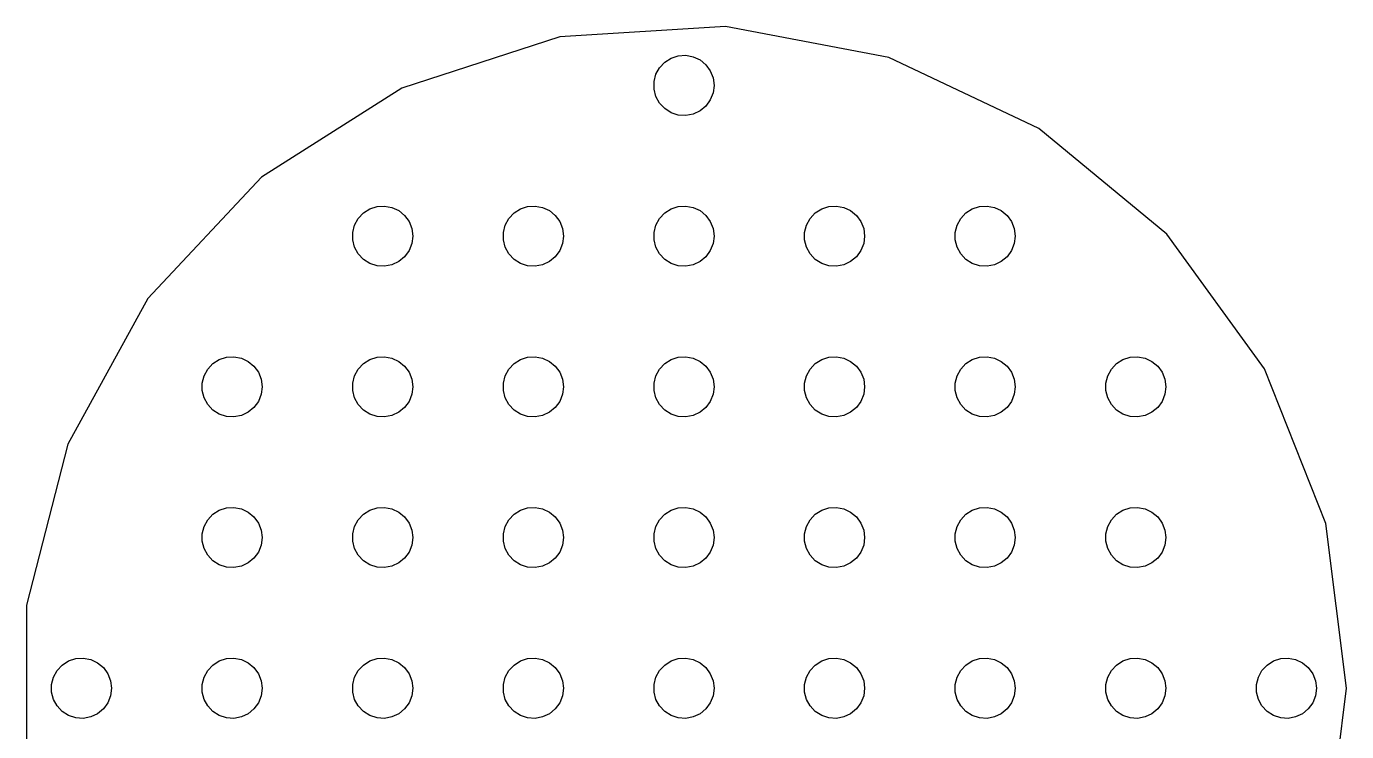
# Model space of a CAD drawing. Header units: metres. Extents: x -65 to 66, y -66 to 66.
# Drawn here: x -65.5 to 66, y -4.3 to 65.9 of the extents above; entities that cross this region are included whole.
import ezdxf

# ---------------------------------------------------------------- set-up
doc = ezdxf.new("R2010")
doc.units = ezdxf.units.M

msp = doc.modelspace()

# ---------------------------------------------------------------- linework, layer by layer
for p, q in [((4.14417, 65.8698), (-12.3672, 64.8309)), ((20.3951, 62.7697), (4.14417, 65.8698)), ((-12.3672, 64.8309), (-28.1014, 59.7186)), ((-2.42705, 61.7634), (-1.91226, 62.3115)), ((-1.91226, 62.3115), (-1.27733, 62.7145)), ((-1.27733, 62.7145), (-0.562134, 62.9469)), ((-0.562134, 62.9469), (0.18837, 62.9941)), ((0.18837, 62.9941), (0.927048, 62.8532)), ((0.927048, 62.8532), (1.60747, 62.533)), ((1.60747, 62.533), (2.1869, 62.0536)), ((2.1869, 62.0536), (2.62891, 61.4453)), ((35.3646, 55.7256), (20.3951, 62.7697)), ((-2.97633, 60.376), (-2.78932, 61.1044)), ((-2.78932, 61.1044), (-2.42705, 61.7634)), ((2.62891, 61.4453), (2.90575, 60.7461)), ((2.90575, 60.7461), (3, 60)), ((-28.1014, 59.7186), (-42.07, 50.8539)), ((-2.97633, 59.624), (-2.97633, 60.376)), ((-2.78932, 58.8956), (-2.97633, 59.624)), ((2.90575, 59.2539), (2.62891, 58.5547)), ((3, 60), (2.90575, 59.2539)), ((-2.42705, 58.2366), (-2.78932, 58.8956)), ((-1.91226, 57.6885), (-2.42705, 58.2366)), ((2.1869, 57.9464), (1.60747, 57.467)), ((2.62891, 58.5547), (2.1869, 57.9464)), ((-1.27733, 57.2855), (-1.91226, 57.6885)), ((-0.562134, 57.0531), (-1.27733, 57.2855)), ((0.18837, 57.0059), (-0.562134, 57.0531)), ((0.927048, 57.1468), (0.18837, 57.0059)), ((1.60747, 57.467), (0.927048, 57.1468)), ((48.1119, 45.1801), (35.3646, 55.7256)), ((-42.07, 50.8539), (-53.3951, 38.7938)), ((-31.9123, 47.3115), (-31.2773, 47.7145)), ((-31.2773, 47.7145), (-30.5621, 47.9469)), ((-30.5621, 47.9469), (-29.8116, 47.9941)), ((-29.8116, 47.9941), (-29.0729, 47.8532)), ((-29.0729, 47.8532), (-28.3925, 47.533)), ((-28.3925, 47.533), (-27.8131, 47.0536)), ((-16.9123, 47.3115), (-16.2773, 47.7145)), ((-16.2773, 47.7145), (-15.5621, 47.9469)), ((-15.5621, 47.9469), (-14.8116, 47.9941)), ((-14.8116, 47.9941), (-14.0729, 47.8532)), ((-14.0729, 47.8532), (-13.3925, 47.533)), ((-13.3925, 47.533), (-12.8131, 47.0536)), ((-1.91226, 47.3115), (-1.27733, 47.7145)), ((-1.27733, 47.7145), (-0.562134, 47.9469)), ((-0.562134, 47.9469), (0.18837, 47.9941)), ((0.18837, 47.9941), (0.927048, 47.8532)), ((0.927048, 47.8532), (1.60747, 47.533)), ((1.60747, 47.533), (2.1869, 47.0536)), ((13.0877, 47.3115), (13.7227, 47.7145)), ((13.7227, 47.7145), (14.4379, 47.9469)), ((14.4379, 47.9469), (15.1884, 47.9941)), ((15.1884, 47.9941), (15.927, 47.8532)), ((15.927, 47.8532), (16.6075, 47.533)), ((16.6075, 47.533), (17.1869, 47.0536)), ((28.0877, 47.3115), (28.7227, 47.7145)), ((28.7227, 47.7145), (29.4379, 47.9469)), ((29.4379, 47.9469), (30.1884, 47.9941)), ((30.1884, 47.9941), (30.927, 47.8532)), ((30.927, 47.8532), (31.6075, 47.533)), ((31.6075, 47.533), (32.1869, 47.0536)), ((-32.9763, 45.376), (-32.7893, 46.1044)), ((-32.7893, 46.1044), (-32.427, 46.7634)), ((-32.427, 46.7634), (-31.9123, 47.3115)), ((-27.8131, 47.0536), (-27.3711, 46.4453)), ((-27.3711, 46.4453), (-27.0942, 45.7461)), ((-17.9763, 45.376), (-17.7893, 46.1044)), ((-17.7893, 46.1044), (-17.427, 46.7634)), ((-17.427, 46.7634), (-16.9123, 47.3115)), ((-12.8131, 47.0536), (-12.3711, 46.4453)), ((-12.3711, 46.4453), (-12.0942, 45.7461)), ((-2.97633, 45.376), (-2.78932, 46.1044)), ((-2.78932, 46.1044), (-2.42705, 46.7634)), ((-2.42705, 46.7634), (-1.91226, 47.3115)), ((2.1869, 47.0536), (2.62891, 46.4453)), ((2.62891, 46.4453), (2.90575, 45.7461)), ((12.0237, 45.376), (12.2107, 46.1044)), ((12.2107, 46.1044), (12.5729, 46.7634)), ((12.5729, 46.7634), (13.0877, 47.3115)), ((17.1869, 47.0536), (17.6289, 46.4453)), ((17.6289, 46.4453), (17.9057, 45.7461)), ((27.0237, 45.376), (27.2107, 46.1044)), ((27.2107, 46.1044), (27.5729, 46.7634)), ((27.5729, 46.7634), (28.0877, 47.3115)), ((32.1869, 47.0536), (32.6289, 46.4453)), ((32.6289, 46.4453), (32.9057, 45.7461)), ((-32.9763, 44.624), (-32.9763, 45.376)), ((-27.0942, 45.7461), (-27, 45)), ((-27, 45), (-27.0942, 44.2539)), ((-17.9763, 44.624), (-17.9763, 45.376)), ((-12.0942, 45.7461), (-12, 45)), ((-12, 45), (-12.0942, 44.2539)), ((-2.97633, 44.624), (-2.97633, 45.376)), ((2.90575, 45.7461), (3, 45)), ((3, 45), (2.90575, 44.2539)), ((12.0237, 44.624), (12.0237, 45.376)), ((17.9057, 45.7461), (18, 45)), ((18, 45), (17.9057, 44.2539)), ((27.0237, 44.624), (27.0237, 45.376)), ((32.9057, 45.7461), (33, 45)), ((33, 45), (32.9057, 44.2539)), ((57.8362, 31.7957), (48.1119, 45.1801)), ((-32.7893, 43.8956), (-32.9763, 44.624)), ((-32.427, 43.2366), (-32.7893, 43.8956)), ((-27.3711, 43.5547), (-27.8131, 42.9464)), ((-27.0942, 44.2539), (-27.3711, 43.5547)), ((-17.7893, 43.8956), (-17.9763, 44.624)), ((-17.427, 43.2366), (-17.7893, 43.8956)), ((-12.3711, 43.5547), (-12.8131, 42.9464)), ((-12.0942, 44.2539), (-12.3711, 43.5547)), ((-2.78932, 43.8956), (-2.97633, 44.624)), ((-2.42705, 43.2366), (-2.78932, 43.8956)), ((2.62891, 43.5547), (2.1869, 42.9464)), ((2.90575, 44.2539), (2.62891, 43.5547)), ((12.2107, 43.8956), (12.0237, 44.624)), ((12.5729, 43.2366), (12.2107, 43.8956)), ((17.6289, 43.5547), (17.1869, 42.9464)), ((17.9057, 44.2539), (17.6289, 43.5547)), ((27.2107, 43.8956), (27.0237, 44.624)), ((27.5729, 43.2366), (27.2107, 43.8956)), ((32.6289, 43.5547), (32.1869, 42.9464)), ((32.9057, 44.2539), (32.6289, 43.5547)), ((-31.9123, 42.6885), (-32.427, 43.2366)), ((-31.2773, 42.2855), (-31.9123, 42.6885)), ((-30.5621, 42.0531), (-31.2773, 42.2855)), ((-29.0729, 42.1468), (-29.8116, 42.0059)), ((-28.3925, 42.467), (-29.0729, 42.1468)), ((-27.8131, 42.9464), (-28.3925, 42.467)), ((-16.9123, 42.6885), (-17.427, 43.2366)), ((-16.2773, 42.2855), (-16.9123, 42.6885)), ((-15.5621, 42.0531), (-16.2773, 42.2855)), ((-14.0729, 42.1468), (-14.8116, 42.0059)), ((-13.3925, 42.467), (-14.0729, 42.1468)), ((-12.8131, 42.9464), (-13.3925, 42.467)), ((-1.91226, 42.6885), (-2.42705, 43.2366)), ((-1.27733, 42.2855), (-1.91226, 42.6885)), ((-0.562134, 42.0531), (-1.27733, 42.2855)), ((0.927048, 42.1468), (0.18837, 42.0059)), ((1.60747, 42.467), (0.927048, 42.1468)), ((2.1869, 42.9464), (1.60747, 42.467)), ((13.0877, 42.6885), (12.5729, 43.2366)), ((13.7227, 42.2855), (13.0877, 42.6885)), ((14.4379, 42.0531), (13.7227, 42.2855)), ((15.927, 42.1468), (15.1884, 42.0059)), ((16.6075, 42.467), (15.927, 42.1468)), ((17.1869, 42.9464), (16.6075, 42.467)), ((28.0877, 42.6885), (27.5729, 43.2366)), ((28.7227, 42.2855), (28.0877, 42.6885)), ((29.4379, 42.0531), (28.7227, 42.2855)), ((30.927, 42.1468), (30.1884, 42.0059)), ((31.6075, 42.467), (30.927, 42.1468)), ((32.1869, 42.9464), (31.6075, 42.467)), ((-29.8116, 42.0059), (-30.5621, 42.0531)), ((-14.8116, 42.0059), (-15.5621, 42.0531)), ((0.18837, 42.0059), (-0.562134, 42.0531)), ((15.1884, 42.0059), (14.4379, 42.0531)), ((30.1884, 42.0059), (29.4379, 42.0531)), ((-53.3951, 38.7938), (-61.3652, 24.2962)), ((-46.2773, 32.7145), (-45.5621, 32.9469)), ((-45.5621, 32.9469), (-44.8116, 32.9941)), ((-44.8116, 32.9941), (-44.0729, 32.8532)), ((-31.2773, 32.7145), (-30.5621, 32.9469)), ((-30.5621, 32.9469), (-29.8116, 32.9941)), ((-29.8116, 32.9941), (-29.0729, 32.8532)), ((-16.2773, 32.7145), (-15.5621, 32.9469)), ((-15.5621, 32.9469), (-14.8116, 32.9941)), ((-14.8116, 32.9941), (-14.0729, 32.8532)), ((-1.27733, 32.7145), (-0.562134, 32.9469)), ((-0.562134, 32.9469), (0.18837, 32.9941)), ((0.18837, 32.9941), (0.927048, 32.8532)), ((13.7227, 32.7145), (14.4379, 32.9469)), ((14.4379, 32.9469), (15.1884, 32.9941)), ((15.1884, 32.9941), (15.927, 32.8532)), ((28.7227, 32.7145), (29.4379, 32.9469)), ((29.4379, 32.9469), (30.1884, 32.9941)), ((30.1884, 32.9941), (30.927, 32.8532)), ((43.7227, 32.7145), (44.4379, 32.9469)), ((44.4379, 32.9469), (45.1884, 32.9941)), ((45.1884, 32.9941), (45.927, 32.8532)), ((-47.7893, 31.1044), (-47.427, 31.7634)), ((-47.427, 31.7634), (-46.9123, 32.3115)), ((-46.9123, 32.3115), (-46.2773, 32.7145)), ((-44.0729, 32.8532), (-43.3925, 32.533)), ((-43.3925, 32.533), (-42.8131, 32.0536)), ((-42.8131, 32.0536), (-42.3711, 31.4453)), ((-32.7893, 31.1044), (-32.427, 31.7634)), ((-32.427, 31.7634), (-31.9123, 32.3115)), ((-31.9123, 32.3115), (-31.2773, 32.7145)), ((-29.0729, 32.8532), (-28.3925, 32.533)), ((-28.3925, 32.533), (-27.8131, 32.0536)), ((-27.8131, 32.0536), (-27.3711, 31.4453)), ((-17.7893, 31.1044), (-17.427, 31.7634)), ((-17.427, 31.7634), (-16.9123, 32.3115)), ((-16.9123, 32.3115), (-16.2773, 32.7145)), ((-14.0729, 32.8532), (-13.3925, 32.533)), ((-13.3925, 32.533), (-12.8131, 32.0536)), ((-12.8131, 32.0536), (-12.3711, 31.4453)), ((-2.78932, 31.1044), (-2.42705, 31.7634)), ((-2.42705, 31.7634), (-1.91226, 32.3115)), ((-1.91226, 32.3115), (-1.27733, 32.7145)), ((0.927048, 32.8532), (1.60747, 32.533)), ((1.60747, 32.533), (2.1869, 32.0536)), ((2.1869, 32.0536), (2.62891, 31.4453)), ((12.2107, 31.1044), (12.5729, 31.7634)), ((12.5729, 31.7634), (13.0877, 32.3115)), ((13.0877, 32.3115), (13.7227, 32.7145)), ((15.927, 32.8532), (16.6075, 32.533)), ((16.6075, 32.533), (17.1869, 32.0536)), ((17.1869, 32.0536), (17.6289, 31.4453)), ((27.2107, 31.1044), (27.5729, 31.7634)), ((27.5729, 31.7634), (28.0877, 32.3115)), ((28.0877, 32.3115), (28.7227, 32.7145)), ((30.927, 32.8532), (31.6075, 32.533)), ((31.6075, 32.533), (32.1869, 32.0536)), ((32.1869, 32.0536), (32.6289, 31.4453)), ((42.2107, 31.1044), (42.5729, 31.7634)), ((42.5729, 31.7634), (43.0877, 32.3115)), ((43.0877, 32.3115), (43.7227, 32.7145)), ((45.927, 32.8532), (46.6075, 32.533)), ((46.6075, 32.533), (47.1869, 32.0536)), ((47.1869, 32.0536), (47.6289, 31.4453)), ((63.9265, 16.4135), (57.8362, 31.7957)), ((-47.9763, 30.376), (-47.7893, 31.1044)), ((-47.9763, 29.624), (-47.9763, 30.376)), ((-42.3711, 31.4453), (-42.0942, 30.7461)), ((-42.0942, 30.7461), (-42, 30)), ((-32.9763, 30.376), (-32.7893, 31.1044)), ((-32.9763, 29.624), (-32.9763, 30.376)), ((-27.3711, 31.4453), (-27.0942, 30.7461)), ((-27.0942, 30.7461), (-27, 30)), ((-17.9763, 30.376), (-17.7893, 31.1044)), ((-17.9763, 29.624), (-17.9763, 30.376)), ((-12.3711, 31.4453), (-12.0942, 30.7461)), ((-12.0942, 30.7461), (-12, 30)), ((-2.97633, 30.376), (-2.78932, 31.1044)), ((-2.97633, 29.624), (-2.97633, 30.376)), ((2.62891, 31.4453), (2.90575, 30.7461)), ((2.90575, 30.7461), (3, 30)), ((12.0237, 30.376), (12.2107, 31.1044)), ((12.0237, 29.624), (12.0237, 30.376)), ((17.6289, 31.4453), (17.9057, 30.7461)), ((17.9057, 30.7461), (18, 30)), ((27.0237, 30.376), (27.2107, 31.1044)), ((27.0237, 29.624), (27.0237, 30.376)), ((32.6289, 31.4453), (32.9057, 30.7461)), ((32.9057, 30.7461), (33, 30)), ((42.0237, 30.376), (42.2107, 31.1044)), ((42.0237, 29.624), (42.0237, 30.376)), ((47.6289, 31.4453), (47.9057, 30.7461)), ((47.9057, 30.7461), (48, 30)), ((-47.7893, 28.8956), (-47.9763, 29.624)), ((-42.0942, 29.2539), (-42.3711, 28.5547)), ((-42, 30), (-42.0942, 29.2539)), ((-32.7893, 28.8956), (-32.9763, 29.624)), ((-27.0942, 29.2539), (-27.3711, 28.5547)), ((-27, 30), (-27.0942, 29.2539)), ((-17.7893, 28.8956), (-17.9763, 29.624)), ((-12.0942, 29.2539), (-12.3711, 28.5547)), ((-12, 30), (-12.0942, 29.2539)), ((-2.78932, 28.8956), (-2.97633, 29.624)), ((2.90575, 29.2539), (2.62891, 28.5547)), ((3, 30), (2.90575, 29.2539)), ((12.2107, 28.8956), (12.0237, 29.624)), ((17.9057, 29.2539), (17.6289, 28.5547)), ((18, 30), (17.9057, 29.2539)), ((27.2107, 28.8956), (27.0237, 29.624)), ((32.9057, 29.2539), (32.6289, 28.5547)), ((33, 30), (32.9057, 29.2539)), ((42.2107, 28.8956), (42.0237, 29.624)), ((47.9057, 29.2539), (47.6289, 28.5547)), ((48, 30), (47.9057, 29.2539)), ((-47.427, 28.2366), (-47.7893, 28.8956)), ((-46.9123, 27.6884), (-47.427, 28.2366)), ((-46.2773, 27.2855), (-46.9123, 27.6884)), ((-42.8131, 27.9464), (-43.3925, 27.467)), ((-42.3711, 28.5547), (-42.8131, 27.9464)), ((-32.427, 28.2366), (-32.7893, 28.8956)), ((-31.9123, 27.6884), (-32.427, 28.2366)), ((-31.2773, 27.2855), (-31.9123, 27.6884)), ((-27.8131, 27.9464), (-28.3925, 27.467)), ((-27.3711, 28.5547), (-27.8131, 27.9464)), ((-17.427, 28.2366), (-17.7893, 28.8956)), ((-16.9123, 27.6884), (-17.427, 28.2366)), ((-16.2773, 27.2855), (-16.9123, 27.6884)), ((-12.8131, 27.9464), (-13.3925, 27.467)), ((-12.3711, 28.5547), (-12.8131, 27.9464)), ((-2.42705, 28.2366), (-2.78932, 28.8956)), ((-1.91226, 27.6884), (-2.42705, 28.2366)), ((-1.27733, 27.2855), (-1.91226, 27.6884)), ((2.1869, 27.9464), (1.60747, 27.467)), ((2.62891, 28.5547), (2.1869, 27.9464)), ((12.5729, 28.2366), (12.2107, 28.8956)), ((13.0877, 27.6884), (12.5729, 28.2366)), ((13.7227, 27.2855), (13.0877, 27.6884)), ((17.1869, 27.9464), (16.6075, 27.467)), ((17.6289, 28.5547), (17.1869, 27.9464)), ((27.5729, 28.2366), (27.2107, 28.8956)), ((28.0877, 27.6884), (27.5729, 28.2366)), ((28.7227, 27.2855), (28.0877, 27.6884)), ((32.1869, 27.9464), (31.6075, 27.467)), ((32.6289, 28.5547), (32.1869, 27.9464)), ((42.5729, 28.2366), (42.2107, 28.8956)), ((43.0877, 27.6884), (42.5729, 28.2366)), ((43.7227, 27.2855), (43.0877, 27.6884)), ((47.1869, 27.9464), (46.6075, 27.467)), ((47.6289, 28.5547), (47.1869, 27.9464)), ((-45.5621, 27.0531), (-46.2773, 27.2855)), ((-44.8116, 27.0059), (-45.5621, 27.0531)), ((-44.0729, 27.1468), (-44.8116, 27.0059)), ((-43.3925, 27.467), (-44.0729, 27.1468)), ((-30.5621, 27.0531), (-31.2773, 27.2855)), ((-29.8116, 27.0059), (-30.5621, 27.0531)), ((-29.0729, 27.1468), (-29.8116, 27.0059)), ((-28.3925, 27.467), (-29.0729, 27.1468)), ((-15.5621, 27.0531), (-16.2773, 27.2855)), ((-14.8116, 27.0059), (-15.5621, 27.0531)), ((-14.0729, 27.1468), (-14.8116, 27.0059)), ((-13.3925, 27.467), (-14.0729, 27.1468)), ((-0.562134, 27.0531), (-1.27733, 27.2855)), ((0.18837, 27.0059), (-0.562134, 27.0531)), ((0.927048, 27.1468), (0.18837, 27.0059)), ((1.60747, 27.467), (0.927048, 27.1468)), ((14.4379, 27.0531), (13.7227, 27.2855)), ((15.1884, 27.0059), (14.4379, 27.0531)), ((15.927, 27.1468), (15.1884, 27.0059)), ((16.6075, 27.467), (15.927, 27.1468)), ((29.4379, 27.0531), (28.7227, 27.2855)), ((30.1884, 27.0059), (29.4379, 27.0531)), ((30.927, 27.1468), (30.1884, 27.0059)), ((31.6075, 27.467), (30.927, 27.1468)), ((44.4379, 27.0531), (43.7227, 27.2855)), ((45.1884, 27.0059), (44.4379, 27.0531)), ((45.927, 27.1468), (45.1884, 27.0059)), ((46.6075, 27.467), (45.927, 27.1468)), ((-61.3652, 24.2962), (-65.4796, 8.27199)), ((-47.427, 16.7634), (-46.9123, 17.3115)), ((-46.9123, 17.3115), (-46.2773, 17.7145)), ((-46.2773, 17.7145), (-45.5621, 17.9469)), ((-45.5621, 17.9469), (-44.8116, 17.9941)), ((-44.8116, 17.9941), (-44.0729, 17.8532)), ((-44.0729, 17.8532), (-43.3925, 17.533)), ((-43.3925, 17.533), (-42.8131, 17.0536)), ((-32.427, 16.7634), (-31.9123, 17.3115)), ((-31.9123, 17.3115), (-31.2773, 17.7145)), ((-31.2773, 17.7145), (-30.5621, 17.9469)), ((-30.5621, 17.9469), (-29.8116, 17.9941)), ((-29.8116, 17.9941), (-29.0729, 17.8532)), ((-29.0729, 17.8532), (-28.3925, 17.533)), ((-28.3925, 17.533), (-27.8131, 17.0536)), ((-17.427, 16.7634), (-16.9123, 17.3115)), ((-16.9123, 17.3115), (-16.2773, 17.7145)), ((-16.2773, 17.7145), (-15.5621, 17.9469)), ((-15.5621, 17.9469), (-14.8116, 17.9941)), ((-14.8116, 17.9941), (-14.0729, 17.8532)), ((-14.0729, 17.8532), (-13.3925, 17.533)), ((-13.3925, 17.533), (-12.8131, 17.0536)), ((-2.42705, 16.7634), (-1.91226, 17.3115)), ((-1.91226, 17.3115), (-1.27733, 17.7145)), ((-1.27733, 17.7145), (-0.562134, 17.9469)), ((-0.562134, 17.9469), (0.18837, 17.9941)), ((0.18837, 17.9941), (0.927048, 17.8532)), ((0.927048, 17.8532), (1.60747, 17.533)), ((1.60747, 17.533), (2.1869, 17.0536)), ((12.5729, 16.7634), (13.0877, 17.3115)), ((13.0877, 17.3115), (13.7227, 17.7145)), ((13.7227, 17.7145), (14.4379, 17.9469)), ((14.4379, 17.9469), (15.1884, 17.9941)), ((15.1884, 17.9941), (15.927, 17.8532)), ((15.927, 17.8532), (16.6075, 17.533)), ((16.6075, 17.533), (17.1869, 17.0536)), ((27.5729, 16.7634), (28.0877, 17.3115)), ((28.0877, 17.3115), (28.7227, 17.7145)), ((28.7227, 17.7145), (29.4379, 17.9469)), ((29.4379, 17.9469), (30.1884, 17.9941)), ((30.1884, 17.9941), (30.927, 17.8532)), ((30.927, 17.8532), (31.6075, 17.533)), ((31.6075, 17.533), (32.1869, 17.0536)), ((42.5729, 16.7634), (43.0877, 17.3115)), ((43.0877, 17.3115), (43.7227, 17.7145)), ((43.7227, 17.7145), (44.4379, 17.9469)), ((44.4379, 17.9469), (45.1884, 17.9941)), ((45.1884, 17.9941), (45.927, 17.8532)), ((45.927, 17.8532), (46.6075, 17.533)), ((46.6075, 17.533), (47.1869, 17.0536)), ((-47.9763, 15.376), (-47.7893, 16.1044)), ((-47.7893, 16.1044), (-47.427, 16.7634)), ((-42.8131, 17.0536), (-42.3711, 16.4453)), ((-42.3711, 16.4453), (-42.0942, 15.7461)), ((-32.9763, 15.376), (-32.7893, 16.1044)), ((-32.7893, 16.1044), (-32.427, 16.7634)), ((-27.8131, 17.0536), (-27.3711, 16.4453)), ((-27.3711, 16.4453), (-27.0942, 15.7461)), ((-17.9763, 15.376), (-17.7893, 16.1044)), ((-17.7893, 16.1044), (-17.427, 16.7634)), ((-12.8131, 17.0536), (-12.3711, 16.4453)), ((-12.3711, 16.4453), (-12.0942, 15.7461)), ((-2.97633, 15.376), (-2.78932, 16.1044)), ((-2.78932, 16.1044), (-2.42705, 16.7634)), ((2.1869, 17.0536), (2.62891, 16.4453)), ((2.62891, 16.4453), (2.90575, 15.7461)), ((12.0237, 15.376), (12.2107, 16.1044)), ((12.2107, 16.1044), (12.5729, 16.7634)), ((17.1869, 17.0536), (17.6289, 16.4453)), ((17.6289, 16.4453), (17.9057, 15.7461)), ((27.0237, 15.376), (27.2107, 16.1044)), ((27.2107, 16.1044), (27.5729, 16.7634)), ((32.1869, 17.0536), (32.6289, 16.4453)), ((32.6289, 16.4453), (32.9057, 15.7461)), ((42.0237, 15.376), (42.2107, 16.1044)), ((42.2107, 16.1044), (42.5729, 16.7634)), ((47.1869, 17.0536), (47.6289, 16.4453)), ((47.6289, 16.4453), (47.9057, 15.7461)), ((66, 0), (63.9265, 16.4135)), ((-47.9763, 14.624), (-47.9763, 15.376)), ((-47.7893, 13.8956), (-47.9763, 14.624)), ((-42.0942, 15.7461), (-42, 15)), ((-42, 15), (-42.0942, 14.2539)), ((-32.9763, 14.624), (-32.9763, 15.376)), ((-32.7893, 13.8956), (-32.9763, 14.624)), ((-27.0942, 15.7461), (-27, 15)), ((-27, 15), (-27.0942, 14.2539)), ((-17.9763, 14.624), (-17.9763, 15.376)), ((-17.7893, 13.8956), (-17.9763, 14.624)), ((-12.0942, 15.7461), (-12, 15)), ((-12, 15), (-12.0942, 14.2539)), ((-2.97633, 14.624), (-2.97633, 15.376)), ((-2.78932, 13.8956), (-2.97633, 14.624)), ((2.90575, 15.7461), (3, 15)), ((3, 15), (2.90575, 14.2539)), ((12.0237, 14.624), (12.0237, 15.376)), ((12.2107, 13.8956), (12.0237, 14.624)), ((17.9057, 15.7461), (18, 15)), ((18, 15), (17.9057, 14.2539)), ((27.0237, 14.624), (27.0237, 15.376)), ((27.2107, 13.8956), (27.0237, 14.624)), ((32.9057, 15.7461), (33, 15)), ((33, 15), (32.9057, 14.2539)), ((42.0237, 14.624), (42.0237, 15.376)), ((42.2107, 13.8956), (42.0237, 14.624)), ((47.9057, 15.7461), (48, 15)), ((48, 15), (47.9057, 14.2539)), ((-47.427, 13.2366), (-47.7893, 13.8956)), ((-46.9123, 12.6884), (-47.427, 13.2366)), ((-42.3711, 13.5547), (-42.8131, 12.9464)), ((-42.0942, 14.2539), (-42.3711, 13.5547)), ((-32.427, 13.2366), (-32.7893, 13.8956)), ((-31.9123, 12.6884), (-32.427, 13.2366)), ((-27.3711, 13.5547), (-27.8131, 12.9464)), ((-27.0942, 14.2539), (-27.3711, 13.5547)), ((-17.427, 13.2366), (-17.7893, 13.8956)), ((-16.9123, 12.6884), (-17.427, 13.2366)), ((-12.3711, 13.5547), (-12.8131, 12.9464)), ((-12.0942, 14.2539), (-12.3711, 13.5547)), ((-2.42705, 13.2366), (-2.78932, 13.8956)), ((-1.91226, 12.6884), (-2.42705, 13.2366)), ((2.62891, 13.5547), (2.1869, 12.9464)), ((2.90575, 14.2539), (2.62891, 13.5547)), ((12.5729, 13.2366), (12.2107, 13.8956)), ((13.0877, 12.6884), (12.5729, 13.2366)), ((17.6289, 13.5547), (17.1869, 12.9464)), ((17.9057, 14.2539), (17.6289, 13.5547)), ((27.5729, 13.2366), (27.2107, 13.8956)), ((28.0877, 12.6884), (27.5729, 13.2366)), ((32.6289, 13.5547), (32.1869, 12.9464)), ((32.9057, 14.2539), (32.6289, 13.5547)), ((42.5729, 13.2366), (42.2107, 13.8956)), ((43.0877, 12.6884), (42.5729, 13.2366)), ((47.6289, 13.5547), (47.1869, 12.9464)), ((47.9057, 14.2539), (47.6289, 13.5547)), ((-46.2773, 12.2855), (-46.9123, 12.6884)), ((-45.5621, 12.0531), (-46.2773, 12.2855)), ((-44.8116, 12.0059), (-45.5621, 12.0531)), ((-44.0729, 12.1468), (-44.8116, 12.0059)), ((-43.3925, 12.467), (-44.0729, 12.1468)), ((-42.8131, 12.9464), (-43.3925, 12.467)), ((-31.2773, 12.2855), (-31.9123, 12.6884)), ((-30.5621, 12.0531), (-31.2773, 12.2855)), ((-29.8116, 12.0059), (-30.5621, 12.0531)), ((-29.0729, 12.1468), (-29.8116, 12.0059)), ((-28.3925, 12.467), (-29.0729, 12.1468)), ((-27.8131, 12.9464), (-28.3925, 12.467)), ((-16.2773, 12.2855), (-16.9123, 12.6884)), ((-15.5621, 12.0531), (-16.2773, 12.2855)), ((-14.8116, 12.0059), (-15.5621, 12.0531)), ((-14.0729, 12.1468), (-14.8116, 12.0059)), ((-13.3925, 12.467), (-14.0729, 12.1468)), ((-12.8131, 12.9464), (-13.3925, 12.467)), ((-1.27733, 12.2855), (-1.91226, 12.6884)), ((-0.562134, 12.0531), (-1.27733, 12.2855)), ((0.18837, 12.0059), (-0.562134, 12.0531)), ((0.927048, 12.1468), (0.18837, 12.0059)), ((1.60747, 12.467), (0.927048, 12.1468)), ((2.1869, 12.9464), (1.60747, 12.467)), ((13.7227, 12.2855), (13.0877, 12.6884)), ((14.4379, 12.0531), (13.7227, 12.2855)), ((15.1884, 12.0059), (14.4379, 12.0531)), ((15.927, 12.1468), (15.1884, 12.0059)), ((16.6075, 12.467), (15.927, 12.1468)), ((17.1869, 12.9464), (16.6075, 12.467)), ((28.7227, 12.2855), (28.0877, 12.6884)), ((29.4379, 12.0531), (28.7227, 12.2855)), ((30.1884, 12.0059), (29.4379, 12.0531)), ((30.927, 12.1468), (30.1884, 12.0059)), ((31.6075, 12.467), (30.927, 12.1468)), ((32.1869, 12.9464), (31.6075, 12.467)), ((43.7227, 12.2855), (43.0877, 12.6884)), ((44.4379, 12.0531), (43.7227, 12.2855)), ((45.1884, 12.0059), (44.4379, 12.0531)), ((45.927, 12.1468), (45.1884, 12.0059)), ((46.6075, 12.467), (45.927, 12.1468)), ((47.1869, 12.9464), (46.6075, 12.467)), ((-65.4796, 8.27199), (-65.4796, -8.27199)), ((-61.9123, 2.31154), (-61.2773, 2.71448)), ((-61.2773, 2.71448), (-60.5621, 2.94685)), ((-60.5621, 2.94685), (-59.8116, 2.99408)), ((-59.8116, 2.99408), (-59.0729, 2.85316)), ((-59.0729, 2.85316), (-58.3925, 2.53297)), ((-46.9123, 2.31154), (-46.2773, 2.71448)), ((-46.2773, 2.71448), (-45.5621, 2.94685)), ((-45.5621, 2.94685), (-44.8116, 2.99408)), ((-44.8116, 2.99408), (-44.0729, 2.85316)), ((-44.0729, 2.85316), (-43.3925, 2.53297)), ((-31.9123, 2.31154), (-31.2773, 2.71448)), ((-31.2773, 2.71448), (-30.5621, 2.94685)), ((-30.5621, 2.94685), (-29.8116, 2.99408)), ((-29.8116, 2.99408), (-29.0729, 2.85316)), ((-29.0729, 2.85316), (-28.3925, 2.53297)), ((-16.9123, 2.31154), (-16.2773, 2.71448)), ((-16.2773, 2.71448), (-15.5621, 2.94685)), ((-15.5621, 2.94685), (-14.8116, 2.99408)), ((-14.8116, 2.99408), (-14.0729, 2.85316)), ((-14.0729, 2.85316), (-13.3925, 2.53297)), ((-1.91226, 2.31154), (-1.27733, 2.71448)), ((-1.27733, 2.71448), (-0.562134, 2.94685)), ((-0.562134, 2.94685), (0.18837, 2.99408)), ((0.18837, 2.99408), (0.927048, 2.85316)), ((0.927048, 2.85316), (1.60747, 2.53297)), ((13.0877, 2.31154), (13.7227, 2.71448)), ((13.7227, 2.71448), (14.4379, 2.94685)), ((14.4379, 2.94685), (15.1884, 2.99408)), ((15.1884, 2.99408), (15.927, 2.85316)), ((15.927, 2.85316), (16.6075, 2.53297)), ((28.0877, 2.31154), (28.7227, 2.71448)), ((28.7227, 2.71448), (29.4379, 2.94685)), ((29.4379, 2.94685), (30.1884, 2.99408)), ((30.1884, 2.99408), (30.927, 2.85316)), ((30.927, 2.85316), (31.6075, 2.53297)), ((43.0877, 2.31154), (43.7227, 2.71448)), ((43.7227, 2.71448), (44.4379, 2.94685)), ((44.4379, 2.94685), (45.1884, 2.99408)), ((45.1884, 2.99408), (45.927, 2.85316)), ((45.927, 2.85316), (46.6075, 2.53297)), ((58.0877, 2.31154), (58.7227, 2.71448)), ((58.7227, 2.71448), (59.4379, 2.94685)), ((59.4379, 2.94685), (60.1884, 2.99408)), ((60.1884, 2.99408), (60.927, 2.85316)), ((60.927, 2.85316), (61.6075, 2.53297)), ((-62.7893, 1.10437), (-62.427, 1.76335)), ((-62.427, 1.76335), (-61.9123, 2.31154)), ((-58.3925, 2.53297), (-57.8131, 2.05363)), ((-57.8131, 2.05363), (-57.3711, 1.44525)), ((-57.3711, 1.44525), (-57.0942, 0.746063)), ((-47.7893, 1.10437), (-47.427, 1.76335)), ((-47.427, 1.76335), (-46.9123, 2.31154)), ((-43.3925, 2.53297), (-42.8131, 2.05363)), ((-42.8131, 2.05363), (-42.3711, 1.44525)), ((-42.3711, 1.44525), (-42.0942, 0.746063)), ((-32.7893, 1.10437), (-32.427, 1.76335)), ((-32.427, 1.76335), (-31.9123, 2.31154)), ((-28.3925, 2.53297), (-27.8131, 2.05363)), ((-27.8131, 2.05363), (-27.3711, 1.44525)), ((-27.3711, 1.44525), (-27.0942, 0.746063)), ((-17.7893, 1.10437), (-17.427, 1.76335)), ((-17.427, 1.76335), (-16.9123, 2.31154)), ((-13.3925, 2.53297), (-12.8131, 2.05363)), ((-12.8131, 2.05363), (-12.3711, 1.44525)), ((-12.3711, 1.44525), (-12.0942, 0.746063)), ((-2.78932, 1.10437), (-2.42705, 1.76335)), ((-2.42705, 1.76335), (-1.91226, 2.31154)), ((1.60747, 2.53297), (2.1869, 2.05363)), ((2.1869, 2.05363), (2.62891, 1.44525)), ((2.62891, 1.44525), (2.90575, 0.746063)), ((12.2107, 1.10437), (12.5729, 1.76335)), ((12.5729, 1.76335), (13.0877, 2.31154)), ((16.6075, 2.53297), (17.1869, 2.05363)), ((17.1869, 2.05363), (17.6289, 1.44525)), ((17.6289, 1.44525), (17.9057, 0.746063)), ((27.2107, 1.10437), (27.5729, 1.76335)), ((27.5729, 1.76335), (28.0877, 2.31154)), ((31.6075, 2.53297), (32.1869, 2.05363)), ((32.1869, 2.05363), (32.6289, 1.44525)), ((32.6289, 1.44525), (32.9057, 0.746063)), ((42.2107, 1.10437), (42.5729, 1.76335)), ((42.5729, 1.76335), (43.0877, 2.31154)), ((46.6075, 2.53297), (47.1869, 2.05363)), ((47.1869, 2.05363), (47.6289, 1.44525)), ((47.6289, 1.44525), (47.9057, 0.746063)), ((57.2107, 1.10437), (57.5729, 1.76335)), ((57.5729, 1.76335), (58.0877, 2.31154)), ((61.6075, 2.53297), (62.1869, 2.05363)), ((62.1869, 2.05363), (62.6289, 1.44525)), ((62.6289, 1.44525), (62.9057, 0.746063)), ((-62.9763, 0.375992), (-62.7893, 1.10437)), ((-62.9763, -0.375992), (-62.9763, 0.375992)), ((-57.0942, 0.746063), (-57, 0)), ((-57, 0), (-57.0942, -0.746063)), ((-47.9763, 0.375992), (-47.7893, 1.10437)), ((-47.9763, -0.375992), (-47.9763, 0.375992)), ((-42.0942, 0.746063), (-42, 0)), ((-42, 0), (-42.0942, -0.746063)), ((-32.9763, 0.375992), (-32.7893, 1.10437)), ((-32.9763, -0.375992), (-32.9763, 0.375992)), ((-27.0942, 0.746063), (-27, 0)), ((-27, 0), (-27.0942, -0.746063)), ((-17.9763, 0.375992), (-17.7893, 1.10437)), ((-17.9763, -0.375992), (-17.9763, 0.375992)), ((-12.0942, 0.746063), (-12, 0)), ((-12, 0), (-12.0942, -0.746063)), ((-2.97633, 0.375992), (-2.78932, 1.10437)), ((-2.97633, -0.375992), (-2.97633, 0.375992)), ((2.90575, 0.746063), (3, 0)), ((3, 0), (2.90575, -0.746063)), ((12.0237, 0.375992), (12.2107, 1.10437)), ((12.0237, -0.375992), (12.0237, 0.375992)), ((17.9057, 0.746063), (18, 0)), ((18, 0), (17.9057, -0.746063)), ((27.0237, 0.375992), (27.2107, 1.10437)), ((27.0237, -0.375992), (27.0237, 0.375992)), ((32.9057, 0.746063), (33, 0)), ((33, 0), (32.9057, -0.746063)), ((42.0237, 0.375992), (42.2107, 1.10437)), ((42.0237, -0.375992), (42.0237, 0.375992)), ((47.9057, 0.746063), (48, 0)), ((48, 0), (47.9057, -0.746063)), ((57.0237, 0.375992), (57.2107, 1.10437)), ((57.0237, -0.375992), (57.0237, 0.375992)), ((62.9057, 0.746063), (63, 0)), ((63, 0), (62.9057, -0.746063)), ((63.9265, -16.4135), (66, 0)), ((-62.7893, -1.10437), (-62.9763, -0.375992)), ((-62.427, -1.76335), (-62.7893, -1.10437)), ((-57.0942, -0.746063), (-57.3711, -1.44525)), ((-47.7893, -1.10437), (-47.9763, -0.375992)), ((-47.427, -1.76335), (-47.7893, -1.10437)), ((-42.0942, -0.746063), (-42.3711, -1.44525)), ((-32.7893, -1.10437), (-32.9763, -0.375992)), ((-32.427, -1.76335), (-32.7893, -1.10437)), ((-27.0942, -0.746063), (-27.3711, -1.44525)), ((-17.7893, -1.10437), (-17.9763, -0.375992)), ((-17.427, -1.76335), (-17.7893, -1.10437)), ((-12.0942, -0.746063), (-12.3711, -1.44525)), ((-2.78932, -1.10437), (-2.97633, -0.375992)), ((-2.42705, -1.76335), (-2.78932, -1.10437)), ((2.90575, -0.746063), (2.62891, -1.44525)), ((12.2107, -1.10437), (12.0237, -0.375992)), ((12.5729, -1.76335), (12.2107, -1.10437)), ((17.9057, -0.746063), (17.6289, -1.44525)), ((27.2107, -1.10437), (27.0237, -0.375992)), ((27.5729, -1.76335), (27.2107, -1.10437)), ((32.9057, -0.746063), (32.6289, -1.44525)), ((42.2107, -1.10437), (42.0237, -0.375992)), ((42.5729, -1.76335), (42.2107, -1.10437)), ((47.9057, -0.746063), (47.6289, -1.44525)), ((57.2107, -1.10437), (57.0237, -0.375992)), ((57.5729, -1.76335), (57.2107, -1.10437)), ((62.9057, -0.746063), (62.6289, -1.44525)), ((-61.9123, -2.31154), (-62.427, -1.76335)), ((-61.2773, -2.71448), (-61.9123, -2.31154)), ((-58.3925, -2.53297), (-59.0729, -2.85316)), ((-57.8131, -2.05363), (-58.3925, -2.53297)), ((-57.3711, -1.44525), (-57.8131, -2.05363)), ((-46.9123, -2.31154), (-47.427, -1.76335)), ((-46.2773, -2.71448), (-46.9123, -2.31154)), ((-43.3925, -2.53297), (-44.0729, -2.85316)), ((-42.8131, -2.05363), (-43.3925, -2.53297)), ((-42.3711, -1.44525), (-42.8131, -2.05363)), ((-31.9123, -2.31154), (-32.427, -1.76335)), ((-31.2773, -2.71448), (-31.9123, -2.31154)), ((-28.3925, -2.53297), (-29.0729, -2.85316)), ((-27.8131, -2.05363), (-28.3925, -2.53297)), ((-27.3711, -1.44525), (-27.8131, -2.05363)), ((-16.9123, -2.31154), (-17.427, -1.76335)), ((-16.2773, -2.71448), (-16.9123, -2.31154)), ((-13.3925, -2.53297), (-14.0729, -2.85316)), ((-12.8131, -2.05363), (-13.3925, -2.53297)), ((-12.3711, -1.44525), (-12.8131, -2.05363)), ((-1.91226, -2.31154), (-2.42705, -1.76335)), ((-1.27733, -2.71448), (-1.91226, -2.31154)), ((1.60747, -2.53297), (0.927048, -2.85316)), ((2.1869, -2.05363), (1.60747, -2.53297)), ((2.62891, -1.44525), (2.1869, -2.05363)), ((13.0877, -2.31154), (12.5729, -1.76335)), ((13.7227, -2.71448), (13.0877, -2.31154)), ((16.6075, -2.53297), (15.927, -2.85316)), ((17.1869, -2.05363), (16.6075, -2.53297)), ((17.6289, -1.44525), (17.1869, -2.05363)), ((28.0877, -2.31154), (27.5729, -1.76335)), ((28.7227, -2.71448), (28.0877, -2.31154)), ((31.6075, -2.53297), (30.927, -2.85316)), ((32.1869, -2.05363), (31.6075, -2.53297)), ((32.6289, -1.44525), (32.1869, -2.05363)), ((43.0877, -2.31154), (42.5729, -1.76335)), ((43.7227, -2.71448), (43.0877, -2.31154)), ((46.6075, -2.53297), (45.927, -2.85316)), ((47.1869, -2.05363), (46.6075, -2.53297)), ((47.6289, -1.44525), (47.1869, -2.05363)), ((58.0877, -2.31154), (57.5729, -1.76335)), ((58.7227, -2.71448), (58.0877, -2.31154)), ((61.6075, -2.53297), (60.927, -2.85316)), ((62.1869, -2.05363), (61.6075, -2.53297)), ((62.6289, -1.44525), (62.1869, -2.05363)), ((-60.5621, -2.94685), (-61.2773, -2.71448)), ((-59.8116, -2.99408), (-60.5621, -2.94685)), ((-59.0729, -2.85316), (-59.8116, -2.99408)), ((-45.5621, -2.94685), (-46.2773, -2.71448)), ((-44.8116, -2.99408), (-45.5621, -2.94685)), ((-44.0729, -2.85316), (-44.8116, -2.99408)), ((-30.5621, -2.94685), (-31.2773, -2.71448)), ((-29.8116, -2.99408), (-30.5621, -2.94685)), ((-29.0729, -2.85316), (-29.8116, -2.99408)), ((-15.5621, -2.94685), (-16.2773, -2.71448)), ((-14.8116, -2.99408), (-15.5621, -2.94685)), ((-14.0729, -2.85316), (-14.8116, -2.99408)), ((-0.562134, -2.94685), (-1.27733, -2.71448)), ((0.18837, -2.99408), (-0.562134, -2.94685)), ((0.927048, -2.85316), (0.18837, -2.99408)), ((14.4379, -2.94685), (13.7227, -2.71448)), ((15.1884, -2.99408), (14.4379, -2.94685)), ((15.927, -2.85316), (15.1884, -2.99408)), ((29.4379, -2.94685), (28.7227, -2.71448)), ((30.1884, -2.99408), (29.4379, -2.94685)), ((30.927, -2.85316), (30.1884, -2.99408)), ((44.4379, -2.94685), (43.7227, -2.71448)), ((45.1884, -2.99408), (44.4379, -2.94685)), ((45.927, -2.85316), (45.1884, -2.99408)), ((59.4379, -2.94685), (58.7227, -2.71448)), ((60.1884, -2.99408), (59.4379, -2.94685)), ((60.927, -2.85316), (60.1884, -2.99408))]:
    msp.add_line(p, q)

doc.saveas('drawing.dxf')
